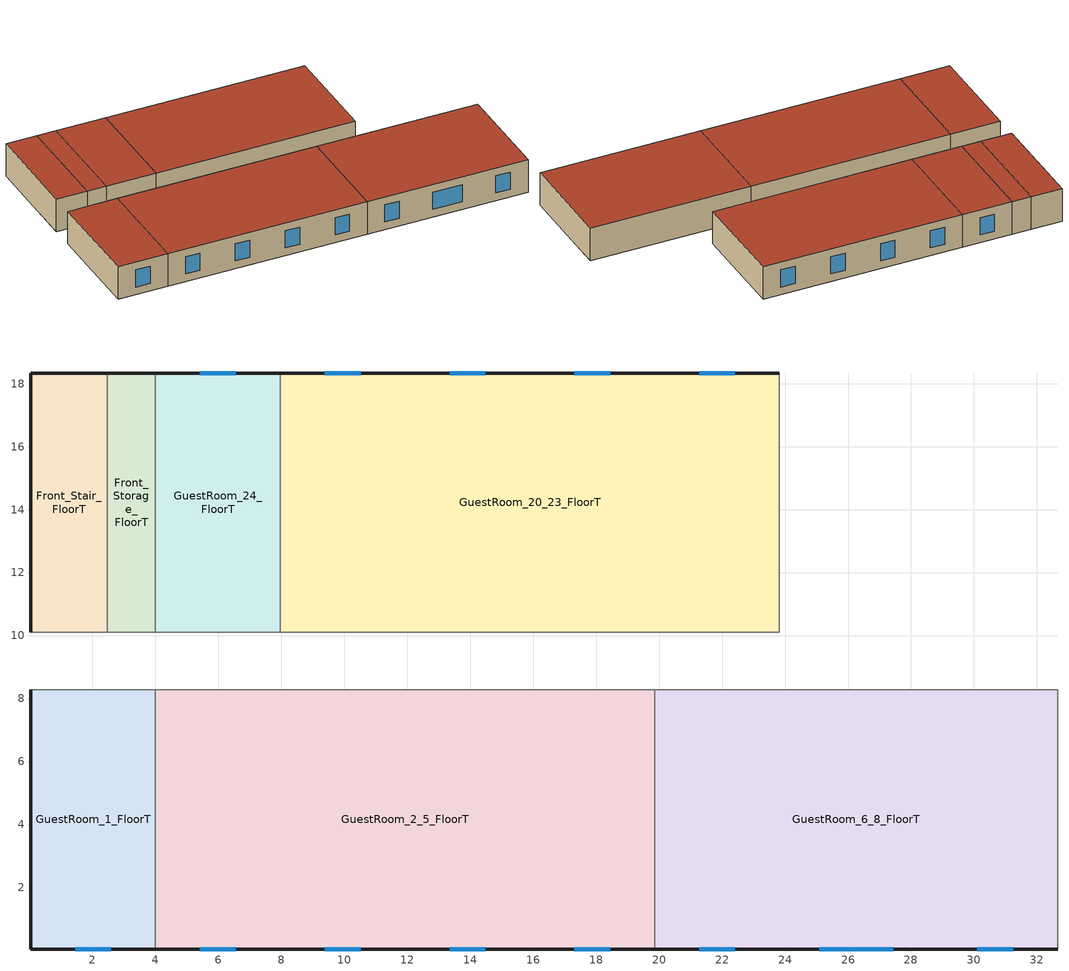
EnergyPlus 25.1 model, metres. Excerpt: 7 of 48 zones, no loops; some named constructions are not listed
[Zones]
Front_Stair_FloorT
 floor to Front_Stair_FloorM (IntFloor): 2.49,18.34 2.49,10.11 0.05,10.11 0.05,18.34 z6.1
 wall outside (ExtWall_MetalFramed_NonRes): 2.49,18.34 0.05,18.34 0.05,10.11 z6.1:8.84
 wall to Corridor_FloorT (IntWall_MetalFramed): 0.05,10.11 2.49,10.11 z6.1:8.84
 wall to Front_Storage_FloorT (IntWall_MetalFramed): 2.49,10.11 2.49,18.34 z6.1:8.84
 roof outside (FlatRoof_WoodFramingAndOther_Guestrooms): 2.49,10.11 2.49,18.34 0.05,18.34 0.05,10.11 z8.84
Front_Storage_FloorT
 floor to Front_Storage_FloorM (IntFloor): 4.01,18.34 4.01,10.11 2.49,10.11 2.49,18.34 z6.1
 wall outside (ExtWall_MetalFramed_NonRes): 4.01,18.34 2.49,18.34 z6.1:8.84
 wall to Corridor_FloorT (IntWall_MetalFramed): 2.49,10.11 4.01,10.11 z6.1:8.84
 wall to GuestRoom_24_FloorT (IntWall_MetalFramed): 4.01,10.11 4.01,18.34 z6.1:8.84
 roof outside (FlatRoof_WoodFramingAndOther_Guestrooms): 4.01,10.11 4.01,18.34 2.49,18.34 2.49,10.11 z8.84
GuestRoom_1_FloorT
 floor to GuestRoom_1_FloorM (IntFloor): 4.01,8.28 4.01,0.05 0.05,0.05 0.05,8.28 z6.1
 wall outside (ExtWall_MetalFramed_GuestRooms): 0.05,8.28 0.05,0.05 4.01,0.05 z6.1:8.84
 wall to Corridor_FloorT (IntWall_MetalFramed): 4.01,8.28 0.05,8.28 z6.1:8.84
 wall to GuestRoom_2_5_FloorT (IntWall_MetalFramed): 4.01,0.05 4.01,8.28 z6.1:8.84
 window (FixedWindow_GuestRooms): 1.46,0.05 2.6,0.05 z6.75:8.19
 roof outside (FlatRoof_WoodFramingAndOther_Guestrooms): 4.01,0.05 4.01,8.28 0.05,8.28 0.05,0.05 z8.84
GuestRoom_2_5_FloorT
 floor to GuestRoom_2_5_FloorM (IntFloor): 19.86,8.28 19.86,0.05 4.01,0.05 4.01,8.28 z6.1
 wall outside (ExtWall_MetalFramed_GuestRooms): 4.01,0.05 19.86,0.05 z6.1:8.84
 wall to Corridor_FloorT (IntWall_MetalFramed): 19.86,8.28 4.01,8.28 z6.1:8.84
 wall to GuestRoom_6_8_FloorT (IntWall_MetalFramed): 19.86,0.05 19.86,8.28 z6.1:8.84
 window (FixedWindow_GuestRooms): 5.42,0.05 6.56,0.05 / 9.39,0.05 10.52,0.05 / 13.35,0.05 14.49,0.05 / 17.31,0.05 18.45,0.05 z6.75:8.19
 roof outside (FlatRoof_WoodFramingAndOther_Guestrooms): 19.86,0.05 19.86,8.28 4.01,8.28 4.01,0.05 z8.84
GuestRoom_6_8_FloorT
 floor to GuestRoom_6_8_FloorM (IntFloor): 32.66,8.28 32.66,0.05 19.86,0.05 19.86,8.28 z6.1
 wall outside (ExtWall_MetalFramed_GuestRooms): 19.86,0.05 32.66,0.05 z6.1:8.84
 wall to Corridor_FloorT (IntWall_MetalFramed): 32.66,8.28 19.86,8.28 z6.1:8.84
 wall to GuestRoom_9_12_FloorT (IntWall_MetalFramed): 32.66,0.05 32.66,8.28 z6.1:8.84
 window (FixedWindow_GuestRooms): 21.27,0.05 22.41,0.05 / 25.08,0.05 27.44,0.05 / 30.11,0.05 31.25,0.05 z6.75:8.19
 roof outside (FlatRoof_WoodFramingAndOther_Guestrooms): 32.66,0.05 32.66,8.28 19.86,8.28 19.86,0.05 z8.84
GuestRoom_20_23_FloorT
 floor to GuestRoom_20_23_FloorM (IntFloor): 23.82,18.34 23.82,10.11 7.97,10.11 7.97,18.34 z6.1
 wall outside (ExtWall_MetalFramed_GuestRooms): 23.82,18.34 7.97,18.34 z6.1:8.84
 wall to Corridor_FloorT (IntWall_MetalFramed): 7.97,10.11 23.82,10.11 23.82,18.34 z6.1:8.84
 wall to GuestRoom_24_FloorT (IntWall_MetalFramed): 7.97,18.34 7.97,10.11 z6.1:8.84
 window (FixedWindow_GuestRooms): 22.41,18.34 21.27,18.34 / 18.45,18.34 17.31,18.34 / 14.49,18.34 13.35,18.34 / 10.52,18.34 9.39,18.34 z6.75:8.19
 roof outside (FlatRoof_WoodFramingAndOther_Guestrooms): 23.82,10.11 23.82,18.34 7.97,18.34 7.97,10.11 z8.84
GuestRoom_24_FloorT
 floor to GuestRoom_24_FloorM (IntFloor): 7.97,18.34 7.97,10.11 4.01,10.11 4.01,18.34 z6.1
 wall outside (ExtWall_MetalFramed_GuestRooms): 7.97,18.34 4.01,18.34 z6.1:8.84
 wall to Corridor_FloorT (IntWall_MetalFramed): 4.01,10.11 7.97,10.11 z6.1:8.84
 window (FixedWindow_GuestRooms): 6.56,18.34 5.42,18.34 z6.75:8.19
 roof outside (FlatRoof_WoodFramingAndOther_Guestrooms): 7.97,10.11 7.97,18.34 4.01,18.34 4.01,10.11 z8.84
[ZONELIST]
ZL_Corridor_Area: Corridor_FloorG, Corridor_FloorM, Corridor_FloorT
ZL_Lounge_Breakroom_or_Waiting_Area: Front_Lounge_FloorG, Lounge_FloorG
ZL_Stairwell: Front_Stair_FloorG, Front_Stair_FloorM, Front_Stair_FloorT, Rear_Stair_FloorG, Rear_Stair_FloorM, Rear_Stair_FloorT
ZL_Storage_General: Front_Storage_FloorG, Front_Storage_FloorM, Front_Storage_FloorT, Rear_Storage_FloorG, Rear_Storage_FloorM, Rear_Storage_FloorT
ZL_Hotel_Motel_Guest_Room: GuestRoom_13_FloorM, GuestRoom_13_FloorT, GuestRoom_14_FloorM, GuestRoom_14_FloorT, GuestRoom_15_18_FloorM, GuestRoom_15_18_FloorT, GuestRoom_19_FloorM, GuestRoom_19_FloorT, GuestRoom_1_FloorG, GuestRoom_1_FloorM, GuestRoom_1_FloorT, GuestRoom_20_23_FloorM, GuestRoom_20_23_FloorT, GuestRoom_24_FloorM, GuestRoom_24_FloorT, GuestRoom_2_5_FloorM, GuestRoom_2_5_FloorT, GuestRoom_2_FloorG, GuestRoom_3_FloorG, GuestRoom_4_FloorG, GuestRoom_5_FloorG, GuestRoom_6_8_FloorM, GuestRoom_6_8_FloorT, GuestRoom_9_12_FloorM, GuestRoom_9_12_FloorT
[ZoneList]
Availability Manager Optimum Start 1 Control Zones List: Corridor_FloorG, Lounge_FloorG, Gym_FloorG, Front_Lounge_FloorG, Front_Office_FloorG, Laundry_FloorG, Mech_FloorG, Conference_FloorG, Front_Stair_FloorG, Front_Storage_FloorG, Rear_Stair_FloorG, Rear_Storage_FloorG, Restroom_FloorG
[PEOPLE] Number of People Calculation Method=People/Area; Fraction Radiant=0.3; Sensible Heat Fraction=autocalculate; Carbon Dioxide Generation Rate=3.82e-08; Enable ASHRAE 55 Comfort Warnings=No; Mean Radiant Temperature Calculation Type=EnclosureAveraged; Clothing Insulation Calculation Method=ClothingInsulationSchedule; Cold Stress Temperature Threshold=15.56; Heat Stress Temperature Threshold=30
Name | Zone or ZoneList or Space or SpaceList | Number of People Schedule | People per Floor Area | Activity Level Schedule
People_Corridor_Area | ZL_Corridor_Area | HotelSmallResidentialCommonOccupancy | 0.0538196 | CommonAreaPeopleActivityLevel
People_Lounge_Breakroom_or_Waiting_Area | ZL_Lounge_Breakroom_or_Waiting_Area | HotelSmallResidentialCommonOccupancy | 0.355209 | CommonAreaPeopleActivityLevel
People_Stairwell | ZL_Stairwell | HotelSmallResidentialCommonOccupancy | 0.0269135 | CommonAreaPeopleActivityLevel
People_Storage_General | ZL_Storage_General | HotelSmallAssemblyOccupancy | 0.0215278 | CommonAreaPeopleActivityLevel
People_Hotel_Motel_Guest_Room | ZL_Hotel_Motel_Guest_Room | HotelSmallResidentialLivingOccupancy | 0.0322918 | GuestRoomPeopleActivityLevel
[LIGHTS] Design Level Calculation Method=Watts/Area; Return Air Fraction=0; Fraction Radiant=0.58; Fraction Visible=0; Fraction Replaceable=1; EndUse Subcategory=ComplianceLtg; Return Air Fraction Calculated from Plenum Temperature=No; Return Air Fraction Function of Plenum Temperature Coefficient 1=0; Return Air Fraction Function of Plenum Temperature Coefficient 2=0
Name | Zone or ZoneList or Space or SpaceList | Schedule | Watts per Floor Area
Lights_Corridor_Area | ZL_Corridor_Area | HotelSmallResidentialCommonLights | 4.30556
Lights_Lounge_Breakroom_or_Waiting_Area | ZL_Lounge_Breakroom_or_Waiting_Area | HotelSmallResidentialCommonLights | 5.92015
Lights_Stairwell | ZL_Stairwell | HotelSmallResidentialCommonLights | 6.45835
Lights_Storage_General | ZL_Storage_General | HotelSmallAssemblyLights | 4.30556
Lights_Hotel_Motel_Guest_Room | ZL_Hotel_Motel_Guest_Room | HotelSmallResidentialLivingLights | 4.4132
[ELECTRICEQUIPMENT] Design Level Calculation Method=Watts/Area; Fraction Latent=0; Fraction Radiant=0.2; Fraction Lost=0; EndUse Subcategory=Receptacle
Name | Zone or ZoneList or Space or SpaceList | Schedule | Watts per Floor Area
Equip_ZL_Lounge_Breakroom_or_Waiting_Area | ZL_Lounge_Breakroom_or_Waiting_Area | HotelSmallResidentialCommonElecEquipment | 10.7639
Equip_ZL_Storage_General | ZL_Storage_General | HotelSmallAssemblyElecEquipment | 2.15278
Equip_ZL_Hotel_Motel_Guest_Room | ZL_Hotel_Motel_Guest_Room | HotelSmallResidentialLivingElecEquipment | 5.38196
[Schedule:Day:Hourly]
CommonAreaPeopleActivityLevelWD; CommonAreaPeopleActivityLevelSat; CommonAreaPeopleActivityLevelSun: 147, 147, 147, 147, 147, 147, 147, 147, 147, 147, 147, 147, 147, 147, 147, 147, 147, 147, 147, 147, 147, 147, 147, 147
FunctionalAreaPeopleActivityLevelWD; FunctionalAreaPeopleActivityLevelSat; FunctionalAreaPeopleActivityLevelSun: 131.9, 131.9, 131.9, 131.9, 131.9, 131.9, 131.9, 131.9, 131.9, 131.9, 131.9, 131.9, 131.9, 131.9, 131.9, 131.9, 131.9, 131.9, 131.9, 131.9, 131.9, 131.9, 131.9, 131.9
GuestRoomPeopleActivityLevelWD; GuestRoomPeopleActivityLevelSat; GuestRoomPeopleActivityLevelSun: 117.2, 117.2, 117.2, 117.2, 117.2, 117.2, 117.2, 117.2, 117.2, 117.2, 117.2, 117.2, 117.2, 117.2, 117.2, 117.2, 117.2, 117.2, 117.2, 117.2, 117.2, 117.2, 117.2, 117.2
HotelSmallAssemblyOccupancyWD: 0, 0, 0, 0, 0, 0, 0, 0, 0.2, 0.2, 0.2, 0.8, 0.8, 0.8, 0.8, 0.8, 0.8, 0.8, 0.2, 0.2, 0.2, 0.2, 0.1, 0
HotelSmallAssemblyOccupancySat: 0, 0, 0, 0, 0, 0, 0, 0, 0.2, 0.2, 0.2, 0.6, 0.6, 0.6, 0.6, 0.6, 0.6, 0.6, 0.6, 0.6, 0.6, 0.8, 0.1, 0
HotelSmallAssemblyOccupancySun: 0, 0, 0, 0, 0, 0, 0, 0, 0.1, 0.1, 0.1, 0.1, 0.1, 0.7, 0.7, 0.7, 0.7, 0.7, 0.7, 0.7, 0.7, 0.7, 0.2, 0
HotelSmallAssemblyLightsWD: 0.05, 0.05, 0.05, 0.05, 0.05, 0.05, 0.35, 0.35, 0.35, 0.65, 0.65, 0.65, 0.65, 0.65, 0.65, 0.65, 0.65, 0.65, 0.65, 0.65, 0.65, 0.65, 0.25, 0.05
HotelSmallAssemblyLightsSat: 0.05, 0.05, 0.05, 0.05, 0.05, 0.05, 0.05, 0.3, 0.3, 0.4, 0.4, 0.4, 0.4, 0.4, 0.4, 0.4, 0.4, 0.4, 0.4, 0.4, 0.4, 0.4, 0.4, 0.05
HotelSmallAssemblyLightsSun: 0.05, 0.05, 0.05, 0.05, 0.05, 0.05, 0.05, 0.3, 0.3, 0.3, 0.3, 0.3, 0.55, 0.55, 0.55, 0.55, 0.55, 0.55, 0.55, 0.55, 0.55, 0.55, 0.05, 0.05
HotelSmallAssemblyElecEquipmentWD: 0.05, 0.05, 0.05, 0.05, 0.05, 0.05, 0.4, 0.4, 0.4, 0.75, 0.75, 0.75, 0.75, 0.75, 0.75, 0.75, 0.75, 0.75, 0.75, 0.75, 0.75, 0.75, 0.25, 0.05
HotelSmallAssemblyElecEquipmentSat: 0.05, 0.05, 0.05, 0.05, 0.05, 0.05, 0.05, 0.3, 0.3, 0.5, 0.5, 0.5, 0.5, 0.5, 0.5, 0.5, 0.5, 0.5, 0.5, 0.5, 0.5, 0.5, 0.5, 0.05
HotelSmallAssemblyElecEquipmentSun: 0.05, 0.05, 0.05, 0.05, 0.05, 0.05, 0.05, 0.3, 0.3, 0.3, 0.3, 0.3, 0.65, 0.65, 0.65, 0.65, 0.65, 0.65, 0.65, 0.65, 0.65, 0.65, 0.05, 0.05
HotelSmallAssemblyGasEquipmentWD: 0, 0, 0, 0, 0, 0, 0, 0, 0.3, 0.3, 0.2, 0.9, 0.9, 0.9, 0.2, 0.2, 0.2, 0.5, 0.5, 0.1, 0.1, 0.1, 0, 0
HotelSmallAssemblyGasEquipmentSat: 0, 0, 0, 0, 0, 0, 0, 0, 0.3, 0.3, 0.2, 0.7, 0.7, 0.7, 0.2, 0.2, 0.2, 0.4, 0.4, 0.1, 0.1, 0.1, 0, 0
HotelSmallAssemblyGasEquipmentSun: 0, 0, 0, 0, 0, 0, 0, 0, 0.2, 0.2, 0.1, 0.1, 0.3, 0.8, 0.2, 0.2, 0.2, 0.5, 0.5, 0.1, 0.1, 0.1, 0, 0
HotelSmallResidentialCommonOccupancyWD; HotelSmallResidentialCommonOccupancySat; HotelSmallResidentialCommonOccupancySun; HotelSmallResidentialCommonElecEquipmentWD; HotelSmallResidentialCommonElecEquipmentSat; HotelSmallResidentialCommonElecEquipmentSun; HotelSmallResidentialLivingLightsWD; HotelSmallResidentialLivingLightsSat; HotelSmallResidentialLivingLightsSun: 0.1, 0.1, 0.1, 0.1, 0.1, 0.3, 0.45, 0.45, 0.45, 0.45, 0.3, 0.3, 0.3, 0.3, 0.3, 0.3, 0.3, 0.3, 0.6, 0.8, 0.9, 0.8, 0.6, 0.3
HotelSmallResidentialCommonLightsWD; HotelSmallResidentialCommonLightsSat; HotelSmallResidentialCommonLightsSun; HotelSmallOfficeInfiltrationSun: 1, 1, 1, 1, 1, 1, 1, 1, 1, 1, 1, 1, 1, 1, 1, 1, 1, 1, 1, 1, 1, 1, 1, 1
HotelSmallResidentialLivingOccupancyWD; HotelSmallResidentialLivingOccupancySat; HotelSmallResidentialLivingOccupancySun: 0.9, 0.9, 0.9, 0.9, 0.9, 0.9, 0.7, 0.4, 0.4, 0.2, 0.2, 0.2, 0.2, 0.2, 0.2, 0.3, 0.5, 0.5, 0.5, 0.7, 0.7, 0.8, 0.9, 0.9
HotelSmallResidentialLivingElecEquipmentWD; HotelSmallResidentialLivingElecEquipmentSat; HotelSmallResidentialLivingElecEquipmentSun: 0.1, 0.1, 0.1, 0.1, 0.1, 0.3, 0.45, 0.45, 0.45, 0.45, 0.2, 0.2, 0.2, 0.2, 0.2, 0.2, 0.2, 0.2, 0.4, 0.5, 0.6, 0.5, 0.4, 0.25
HotelSmallResidentialLivingHtgSetptWD; HotelSmallResidentialLivingHtgSetptSat; HotelSmallResidentialLivingHtgSetptSun: 21.11, 21.11, 21.11, 21.11, 21.11, 21.11, 21.11, 21.11, 21.11, 21.11, 21.11, 21.11, 21.11, 21.11, 21.11, 21.11, 21.11, 21.11, 21.11, 21.11, 21.11, 21.11, 21.11, 21.11
HotelSmallResidentialLivingClgSetptWD; HotelSmallResidentialLivingClgSetptSat; HotelSmallResidentialLivingClgSetptSun: 22.22, 22.22, 22.22, 22.22, 22.22, 22.22, 22.22, 22.22, 22.22, 22.22, 22.22, 22.22, 22.22, 22.22, 22.22, 22.22, 22.22, 22.22, 22.22, 22.22, 22.22, 22.22, 22.22, 22.22
HotelSmallOfficeOccupancyWD: 0, 0, 0, 0, 0, 0, 0.1, 0.2, 0.95, 0.95, 0.95, 0.95, 0.5, 0.95, 0.95, 0.95, 0.95, 0.3, 0.1, 0.1, 0.1, 0.1, 0.05, 0.05
HotelSmallOfficeOccupancySat; HotelSmallOfficeOccupancySun: 0, 0, 0, 0, 0, 0, 0.05, 0.05, 0.05, 0.05, 0.05, 0.05, 0.05, 0.05, 0.05, 0.05, 0.05, 0.05, 0, 0, 0, 0, 0, 0
HotelSmallOfficeLightsWD: 0.05, 0.05, 0.05, 0.05, 0.05, 0.1, 0.1, 0.3, 0.65, 0.65, 0.65, 0.65, 0.65, 0.65, 0.65, 0.65, 0.65, 0.35, 0.3, 0.3, 0.2, 0.2, 0.1, 0.05
HotelSmallOfficeLightsSat: 0.05, 0.05, 0.05, 0.05, 0.05, 0.05, 0.1, 0.1, 0.3, 0.3, 0.3, 0.3, 0.15, 0.15, 0.15, 0.15, 0.15, 0.05, 0.05, 0.05, 0.05, 0.05, 0.05, 0.05
HotelSmallOfficeLightsSun: 0.05, 0.05, 0.05, 0.05, 0.05, 0.05, 0.05, 0.05, 0.05, 0.05, 0.05, 0.05, 0.05, 0.05, 0.05, 0.05, 0.05, 0.05, 0.05, 0.05, 0.05, 0.05, 0.05, 0.05
HotelSmallOfficeElecEquipmentWD: 0.45, 0.45, 0.45, 0.45, 0.45, 0.45, 0.45, 0.74, 0.87, 0.9, 0.9, 0.9, 0.9, 0.9, 0.9, 0.9, 0.9, 0.7, 0.5, 0.5, 0.5, 0.45, 0.45, 0.45
HotelSmallOfficeElecEquipmentSat; HotelSmallOfficeElecEquipmentSun: 0.43, 0.43, 0.43, 0.43, 0.43, 0.43, 0.43, 0.43, 0.43, 0.43, 0.43, 0.43, 0.43, 0.43, 0.43, 0.43, 0.43, 0.43, 0.43, 0.43, 0.43, 0.43, 0.43, 0.43
HotelSmallOfficeInfiltrationWD: 1, 1, 1, 1, 1, 0.25, 0.25, 0.25, 0.25, 0.25, 0.25, 0.25, 0.25, 0.25, 0.25, 0.25, 0.25, 0.25, 0.25, 0.25, 0.25, 0.25, 0.25, 0.25
HotelSmallOfficeInfiltrationSat: 1, 1, 1, 1, 1, 0.25, 0.25, 0.25, 0.25, 0.25, 0.25, 0.25, 0.25, 0.25, 0.25, 0.25, 0.25, 0.25, 0.25, 1, 1, 1, 1, 1
[Schedule:Week:Daily]
CommonAreaPeopleActivityLevelWk: CommonAreaPeopleActivityLevelSun, CommonAreaPeopleActivityLevelWD, CommonAreaPeopleActivityLevelWD, CommonAreaPeopleActivityLevelWD, CommonAreaPeopleActivityLevelWD, CommonAreaPeopleActivityLevelWD, CommonAreaPeopleActivityLevelSat, CommonAreaPeopleActivityLevelSun, CommonAreaPeopleActivityLevelWD, CommonAreaPeopleActivityLevelWD, CommonAreaPeopleActivityLevelSun, CommonAreaPeopleActivityLevelSun
GuestRoomPeopleActivityLevelWk: GuestRoomPeopleActivityLevelSun, GuestRoomPeopleActivityLevelWD, GuestRoomPeopleActivityLevelWD, GuestRoomPeopleActivityLevelWD, GuestRoomPeopleActivityLevelWD, GuestRoomPeopleActivityLevelWD, GuestRoomPeopleActivityLevelSat, GuestRoomPeopleActivityLevelSun, GuestRoomPeopleActivityLevelWD, GuestRoomPeopleActivityLevelWD, GuestRoomPeopleActivityLevelSun, GuestRoomPeopleActivityLevelSun
HotelSmallAssemblyElecEquipmentWk: HotelSmallAssemblyElecEquipmentSun, HotelSmallAssemblyElecEquipmentWD, HotelSmallAssemblyElecEquipmentWD, HotelSmallAssemblyElecEquipmentWD, HotelSmallAssemblyElecEquipmentWD, HotelSmallAssemblyElecEquipmentWD, HotelSmallAssemblyElecEquipmentSat, HotelSmallAssemblyElecEquipmentSun, HotelSmallAssemblyElecEquipmentWD, HotelSmallAssemblyElecEquipmentWD, HotelSmallAssemblyElecEquipmentSun, HotelSmallAssemblyElecEquipmentSun
HotelSmallAssemblyLightsWk: HotelSmallAssemblyLightsSun, HotelSmallAssemblyLightsWD, HotelSmallAssemblyLightsWD, HotelSmallAssemblyLightsWD, HotelSmallAssemblyLightsWD, HotelSmallAssemblyLightsWD, HotelSmallAssemblyLightsSat, HotelSmallAssemblyLightsSun, HotelSmallAssemblyLightsWD, HotelSmallAssemblyLightsWD, HotelSmallAssemblyLightsSun, HotelSmallAssemblyLightsSun
HotelSmallAssemblyOccupancyWk: HotelSmallAssemblyOccupancySun, HotelSmallAssemblyOccupancyWD, HotelSmallAssemblyOccupancyWD, HotelSmallAssemblyOccupancyWD, HotelSmallAssemblyOccupancyWD, HotelSmallAssemblyOccupancyWD, HotelSmallAssemblyOccupancySat, HotelSmallAssemblyOccupancySun, HotelSmallAssemblyOccupancyWD, HotelSmallAssemblyOccupancyWD, HotelSmallAssemblyOccupancySun, HotelSmallAssemblyOccupancySun
HotelSmallResidentialCommonElecEquipmentWk: HotelSmallResidentialCommonElecEquipmentSun, HotelSmallResidentialCommonElecEquipmentWD, HotelSmallResidentialCommonElecEquipmentWD, HotelSmallResidentialCommonElecEquipmentWD, HotelSmallResidentialCommonElecEquipmentWD, HotelSmallResidentialCommonElecEquipmentWD, HotelSmallResidentialCommonElecEquipmentSat, HotelSmallResidentialCommonElecEquipmentSun, HotelSmallResidentialCommonElecEquipmentWD, HotelSmallResidentialCommonElecEquipmentWD, HotelSmallResidentialCommonElecEquipmentSun, HotelSmallResidentialCommonElecEquipmentSun
HotelSmallResidentialCommonLightsWk: HotelSmallResidentialCommonLightsSun, HotelSmallResidentialCommonLightsWD, HotelSmallResidentialCommonLightsWD, HotelSmallResidentialCommonLightsWD, HotelSmallResidentialCommonLightsWD, HotelSmallResidentialCommonLightsWD, HotelSmallResidentialCommonLightsSat, HotelSmallResidentialCommonLightsSun, HotelSmallResidentialCommonLightsWD, HotelSmallResidentialCommonLightsWD, HotelSmallResidentialCommonLightsSun, HotelSmallResidentialCommonLightsSun
HotelSmallResidentialCommonOccupancyWk: HotelSmallResidentialCommonOccupancySun, HotelSmallResidentialCommonOccupancyWD, HotelSmallResidentialCommonOccupancyWD, HotelSmallResidentialCommonOccupancyWD, HotelSmallResidentialCommonOccupancyWD, HotelSmallResidentialCommonOccupancyWD, HotelSmallResidentialCommonOccupancySat, HotelSmallResidentialCommonOccupancySun, HotelSmallResidentialCommonOccupancyWD, HotelSmallResidentialCommonOccupancyWD, HotelSmallResidentialCommonOccupancySun, HotelSmallResidentialCommonOccupancySun
HotelSmallResidentialLivingClgSetptWk: HotelSmallResidentialLivingClgSetptSun, HotelSmallResidentialLivingClgSetptWD, HotelSmallResidentialLivingClgSetptWD, HotelSmallResidentialLivingClgSetptWD, HotelSmallResidentialLivingClgSetptWD, HotelSmallResidentialLivingClgSetptWD, HotelSmallResidentialLivingClgSetptSat, HotelSmallResidentialLivingClgSetptSun, HotelSmallResidentialLivingClgSetptWD, HotelSmallResidentialLivingClgSetptWD, HotelSmallResidentialLivingClgSetptSun, HotelSmallResidentialLivingClgSetptSun
HotelSmallResidentialLivingElecEquipmentWk: HotelSmallResidentialLivingElecEquipmentSun, HotelSmallResidentialLivingElecEquipmentWD, HotelSmallResidentialLivingElecEquipmentWD, HotelSmallResidentialLivingElecEquipmentWD, HotelSmallResidentialLivingElecEquipmentWD, HotelSmallResidentialLivingElecEquipmentWD, HotelSmallResidentialLivingElecEquipmentSat, HotelSmallResidentialLivingElecEquipmentSun, HotelSmallResidentialLivingElecEquipmentWD, HotelSmallResidentialLivingElecEquipmentWD, HotelSmallResidentialLivingElecEquipmentSun, HotelSmallResidentialLivingElecEquipmentSun
HotelSmallResidentialLivingHtgSetptWk: HotelSmallResidentialLivingHtgSetptSun, HotelSmallResidentialLivingHtgSetptWD, HotelSmallResidentialLivingHtgSetptWD, HotelSmallResidentialLivingHtgSetptWD, HotelSmallResidentialLivingHtgSetptWD, HotelSmallResidentialLivingHtgSetptWD, HotelSmallResidentialLivingHtgSetptSat, HotelSmallResidentialLivingHtgSetptSun, HotelSmallResidentialLivingHtgSetptWD, HotelSmallResidentialLivingHtgSetptWD, HotelSmallResidentialLivingHtgSetptSun, HotelSmallResidentialLivingHtgSetptSun
HotelSmallResidentialLivingLightsWk: HotelSmallResidentialLivingLightsSun, HotelSmallResidentialLivingLightsWD, HotelSmallResidentialLivingLightsWD, HotelSmallResidentialLivingLightsWD, HotelSmallResidentialLivingLightsWD, HotelSmallResidentialLivingLightsWD, HotelSmallResidentialLivingLightsSat, HotelSmallResidentialLivingLightsSun, HotelSmallResidentialLivingLightsWD, HotelSmallResidentialLivingLightsWD, HotelSmallResidentialLivingLightsSun, HotelSmallResidentialLivingLightsSun
HotelSmallResidentialLivingOccupancyWk: HotelSmallResidentialLivingOccupancySun, HotelSmallResidentialLivingOccupancyWD, HotelSmallResidentialLivingOccupancyWD, HotelSmallResidentialLivingOccupancyWD, HotelSmallResidentialLivingOccupancyWD, HotelSmallResidentialLivingOccupancyWD, HotelSmallResidentialLivingOccupancySat, HotelSmallResidentialLivingOccupancySun, HotelSmallResidentialLivingOccupancyWD, HotelSmallResidentialLivingOccupancyWD, HotelSmallResidentialLivingOccupancySun, HotelSmallResidentialLivingOccupancySun
[Schedule:Year]
CommonAreaPeopleActivityLevel: CommonAreaPeopleActivityLevelWk, 1, 1, 12, 31
GuestRoomPeopleActivityLevel: GuestRoomPeopleActivityLevelWk, 1, 1, 12, 31
HotelSmallAssemblyElecEquipment: HotelSmallAssemblyElecEquipmentWk, 1, 1, 12, 31
HotelSmallAssemblyLights: HotelSmallAssemblyLightsWk, 1, 1, 12, 31
HotelSmallAssemblyOccupancy: HotelSmallAssemblyOccupancyWk, 1, 1, 12, 31
HotelSmallResidentialCommonElecEquipment: HotelSmallResidentialCommonElecEquipmentWk, 1, 1, 12, 31
HotelSmallResidentialCommonLights: HotelSmallResidentialCommonLightsWk, 1, 1, 12, 31
HotelSmallResidentialCommonOccupancy: HotelSmallResidentialCommonOccupancyWk, 1, 1, 12, 31
HotelSmallResidentialLivingClgSetpt: HotelSmallResidentialLivingClgSetptWk, 1, 1, 12, 31
HotelSmallResidentialLivingElecEquipment: HotelSmallResidentialLivingElecEquipmentWk, 1, 1, 12, 31
HotelSmallResidentialLivingHtgSetpt: HotelSmallResidentialLivingHtgSetptWk, 1, 1, 12, 31
HotelSmallResidentialLivingLights: HotelSmallResidentialLivingLightsWk, 1, 1, 12, 31
HotelSmallResidentialLivingOccupancy: HotelSmallResidentialLivingOccupancyWk, 1, 1, 12, 31
[Curve:Quadratic] Minimum Value of x=0
Name | Coefficient1 Constant | Coefficient2 x | Coefficient3 x**2 | Maximum Value of x | Minimum Curve Output | Maximum Curve Output
CoilClgDXSnglQRatio_fCFMRatio | 0.8 | 0.2 | 0 | 100 | 0.8
CoilClgDXSnglEIRRatio_fCFMRatio | 1.156 | -0.1816 | 0.0256 | 100
CoilHtgHPQRatio_fCFMRatio | 0.84 | 0.16 | 0 | 100 | 0.84
CoilHtgHPEIRRatio_fCFMRatio | 1.3824 | -0.4336 | 0.0512 | 1
CoilHtgHPEIRRatio_fQFrac | 0.85 | 0.15 | 0 | 1 | 0.85 | 1
[Curve:Cubic]
Name | Coefficient1 Constant | Coefficient2 x | Coefficient3 x**2 | Coefficient4 x**3 | Minimum Value of x | Maximum Value of x | Minimum Curve Output | Maximum Curve Output
CoilClgDXSEEREIRRatio_fQFrac | 1 | 0 | 0 | 0 | 0.7 | 1 | 1 | 1
CoilHtgHPQRatio_fToadbSI | 0.729009 | 0.031928 | 0.000136 | -9e-06 | 0 | 10 | 0.17 | 1.05
CoilHtgHPEIRRatio_fToadbSI | 1.21829 | -0.036117 | 0.00142 | -2.7e-05 | 0 | 10 | 0.97 | 3.18
[Curve:Biquadratic]
BaseSys7or3b CoilHtg Defrost Curve: Coefficient1 Constant=1; Coefficient2 x=0; Coefficient3 x**2=0; Coefficient4 y=0; Coefficient5 y**2=0; Coefficient6 x*y=0; Minimum Value of x=0; Maximum Value of x=1; Minimum Value of y=0; Maximum Value of y=1
[Table:IndependentVariable]
CoilClgDXSEEREIR_fTwbToadbSI-4_IndependentVariable_0; CoilClgDXSEEREIR_fTwbToadbSI-5_IndependentVariable_0; CoilClgDXSEEREIR_fTwbToadbSI-6_IndependentVariable_0; CoilClgDXSEEREIR_fTwbToadbSI-7_IndependentVariable_0; CoilClgDXSEEREIR_fTwbToadbSI-8_IndependentVariable_0; CoilClgDXSEEREIR_fTwbToadbSI-9_IndependentVariable_0; CoilClgDXSEEREIR_fTwbToadbSI-10_IndependentVariable_0; CoilClgDXSEEREIR_fTwbToadbSI-11_IndependentVariable_0; CoilClgDXSEEREIR_fTwbToadbSI-12_IndependentVariable_0; CoilClgDXSEEREIR_fTwbToadbSI-13_IndependentVariable_0; CoilClgDXSEEREIR_fTwbToadbSI-14_IndependentVariable_0; CoilClgDXSEEREIR_fTwbToadbSI-15_IndependentVariable_0; CoilClgDXSEEREIR_fTwbToadbSI-16_IndependentVariable_0; CoilClgDXSEEREIR_fTwbToadbSI-17_IndependentVariable_0; CoilClgDXSEEREIR_fTwbToadbSI-18_IndependentVariable_0; CoilClgDXSEEREIR_fTwbToadbSI-19_IndependentVariable_0; CoilClgDXSEEREIR_fTwbToadbSI-20_IndependentVariable_0; CoilClgDXSEEREIR_fTwbToadbSI-21_IndependentVariable_0; CoilClgDXSEEREIR_fTwbToadbSI-22_IndependentVariable_0; CoilClgDXSEEREIR_fTwbToadbSI-23_IndependentVariable_0; CoilClgDXSEEREIR_fTwbToadbSI-24_IndependentVariable_0; CoilClgDXSEEREIR_fTwbToadbSI-25_IndependentVariable_0; CoilClgDXSEEREIR_fTwbToadbSI-26_IndependentVariable_0; CoilClgDXSEEREIR_fTwbToadbSI-27_IndependentVariable_0; CoilClgDXSEEREIR_fTwbToadbSI-28_IndependentVariable_0; CoilClgDXSEEREIR_fTwbToadbSI-29_IndependentVariable_0; CoilClgDXSEEREIR_fTwbToadbSI-30_IndependentVariable_0; CoilClgDXSEEREIR_fTwbToadbSI-31_IndependentVariable_0; CoilClgDXSEEREIR_fTwbToadbSI-32_IndependentVariable_0; CoilClgDXSEEREIR_fTwbToadbSI-33_IndependentVariable_0; CoilClgDXSEEREIR_fTwbToadbSI-34_IndependentVariable_0; CoilClgDXSEEREIR_fTwbToadbSI-35_IndependentVariable_0; CoilClgDXSEEREIR_fTwbToadbSI-36_IndependentVariable_0; CoilClgDXSEEREIR_fTwbToadbSI-37_IndependentVariable_0; CoilClgDXSEEREIR_fTwbToadbSI-38_IndependentVariable_0: Cubic, Constant, 13.89, 25, Temperature, 13.89, 19.44, 25
CoilClgDXSEEREIR_fTwbToadbSI-4_IndependentVariable_1; CoilClgDXSEEREIR_fTwbToadbSI-5_IndependentVariable_1; CoilClgDXSEEREIR_fTwbToadbSI-6_IndependentVariable_1; CoilClgDXSEEREIR_fTwbToadbSI-7_IndependentVariable_1; CoilClgDXSEEREIR_fTwbToadbSI-8_IndependentVariable_1; CoilClgDXSEEREIR_fTwbToadbSI-9_IndependentVariable_1; CoilClgDXSEEREIR_fTwbToadbSI-10_IndependentVariable_1; CoilClgDXSEEREIR_fTwbToadbSI-11_IndependentVariable_1; CoilClgDXSEEREIR_fTwbToadbSI-12_IndependentVariable_1; CoilClgDXSEEREIR_fTwbToadbSI-13_IndependentVariable_1; CoilClgDXSEEREIR_fTwbToadbSI-14_IndependentVariable_1; CoilClgDXSEEREIR_fTwbToadbSI-15_IndependentVariable_1; CoilClgDXSEEREIR_fTwbToadbSI-16_IndependentVariable_1; CoilClgDXSEEREIR_fTwbToadbSI-17_IndependentVariable_1; CoilClgDXSEEREIR_fTwbToadbSI-18_IndependentVariable_1; CoilClgDXSEEREIR_fTwbToadbSI-19_IndependentVariable_1; CoilClgDXSEEREIR_fTwbToadbSI-20_IndependentVariable_1; CoilClgDXSEEREIR_fTwbToadbSI-21_IndependentVariable_1; CoilClgDXSEEREIR_fTwbToadbSI-22_IndependentVariable_1; CoilClgDXSEEREIR_fTwbToadbSI-23_IndependentVariable_1; CoilClgDXSEEREIR_fTwbToadbSI-24_IndependentVariable_1; CoilClgDXSEEREIR_fTwbToadbSI-25_IndependentVariable_1; CoilClgDXSEEREIR_fTwbToadbSI-26_IndependentVariable_1; CoilClgDXSEEREIR_fTwbToadbSI-27_IndependentVariable_1; CoilClgDXSEEREIR_fTwbToadbSI-28_IndependentVariable_1; CoilClgDXSEEREIR_fTwbToadbSI-29_IndependentVariable_1; CoilClgDXSEEREIR_fTwbToadbSI-30_IndependentVariable_1; CoilClgDXSEEREIR_fTwbToadbSI-31_IndependentVariable_1; CoilClgDXSEEREIR_fTwbToadbSI-32_IndependentVariable_1; CoilClgDXSEEREIR_fTwbToadbSI-33_IndependentVariable_1; CoilClgDXSEEREIR_fTwbToadbSI-34_IndependentVariable_1; CoilClgDXSEEREIR_fTwbToadbSI-35_IndependentVariable_1; CoilClgDXSEEREIR_fTwbToadbSI-36_IndependentVariable_1; CoilClgDXSEEREIR_fTwbToadbSI-37_IndependentVariable_1; CoilClgDXSEEREIR_fTwbToadbSI-38_IndependentVariable_1: Cubic, Constant, 27.78, 43.33, Temperature, 27.78, 35, 43.33
[Table:IndependentVariableList]
CoilClgDXSEEREIR_fTwbToadbSI-4_IndependentVariableList: CoilClgDXSEEREIR_fTwbToadbSI-4_IndependentVariable_0, CoilClgDXSEEREIR_fTwbToadbSI-4_IndependentVariable_1
CoilClgDXSEEREIR_fTwbToadbSI-5_IndependentVariableList: CoilClgDXSEEREIR_fTwbToadbSI-5_IndependentVariable_0, CoilClgDXSEEREIR_fTwbToadbSI-5_IndependentVariable_1
CoilClgDXSEEREIR_fTwbToadbSI-6_IndependentVariableList: CoilClgDXSEEREIR_fTwbToadbSI-6_IndependentVariable_0, CoilClgDXSEEREIR_fTwbToadbSI-6_IndependentVariable_1
CoilClgDXSEEREIR_fTwbToadbSI-7_IndependentVariableList: CoilClgDXSEEREIR_fTwbToadbSI-7_IndependentVariable_0, CoilClgDXSEEREIR_fTwbToadbSI-7_IndependentVariable_1
CoilClgDXSEEREIR_fTwbToadbSI-8_IndependentVariableList: CoilClgDXSEEREIR_fTwbToadbSI-8_IndependentVariable_0, CoilClgDXSEEREIR_fTwbToadbSI-8_IndependentVariable_1
CoilClgDXSEEREIR_fTwbToadbSI-9_IndependentVariableList: CoilClgDXSEEREIR_fTwbToadbSI-9_IndependentVariable_0, CoilClgDXSEEREIR_fTwbToadbSI-9_IndependentVariable_1
CoilClgDXSEEREIR_fTwbToadbSI-10_IndependentVariableList: CoilClgDXSEEREIR_fTwbToadbSI-10_IndependentVariable_0, CoilClgDXSEEREIR_fTwbToadbSI-10_IndependentVariable_1
CoilClgDXSEEREIR_fTwbToadbSI-11_IndependentVariableList: CoilClgDXSEEREIR_fTwbToadbSI-11_IndependentVariable_0, CoilClgDXSEEREIR_fTwbToadbSI-11_IndependentVariable_1
CoilClgDXSEEREIR_fTwbToadbSI-12_IndependentVariableList: CoilClgDXSEEREIR_fTwbToadbSI-12_IndependentVariable_0, CoilClgDXSEEREIR_fTwbToadbSI-12_IndependentVariable_1
CoilClgDXSEEREIR_fTwbToadbSI-13_IndependentVariableList: CoilClgDXSEEREIR_fTwbToadbSI-13_IndependentVariable_0, CoilClgDXSEEREIR_fTwbToadbSI-13_IndependentVariable_1
CoilClgDXSEEREIR_fTwbToadbSI-14_IndependentVariableList: CoilClgDXSEEREIR_fTwbToadbSI-14_IndependentVariable_0, CoilClgDXSEEREIR_fTwbToadbSI-14_IndependentVariable_1
CoilClgDXSEEREIR_fTwbToadbSI-15_IndependentVariableList: CoilClgDXSEEREIR_fTwbToadbSI-15_IndependentVariable_0, CoilClgDXSEEREIR_fTwbToadbSI-15_IndependentVariable_1
CoilClgDXSEEREIR_fTwbToadbSI-16_IndependentVariableList: CoilClgDXSEEREIR_fTwbToadbSI-16_IndependentVariable_0, CoilClgDXSEEREIR_fTwbToadbSI-16_IndependentVariable_1
CoilClgDXSEEREIR_fTwbToadbSI-17_IndependentVariableList: CoilClgDXSEEREIR_fTwbToadbSI-17_IndependentVariable_0, CoilClgDXSEEREIR_fTwbToadbSI-17_IndependentVariable_1
CoilClgDXSEEREIR_fTwbToadbSI-18_IndependentVariableList: CoilClgDXSEEREIR_fTwbToadbSI-18_IndependentVariable_0, CoilClgDXSEEREIR_fTwbToadbSI-18_IndependentVariable_1
CoilClgDXSEEREIR_fTwbToadbSI-19_IndependentVariableList: CoilClgDXSEEREIR_fTwbToadbSI-19_IndependentVariable_0, CoilClgDXSEEREIR_fTwbToadbSI-19_IndependentVariable_1
CoilClgDXSEEREIR_fTwbToadbSI-20_IndependentVariableList: CoilClgDXSEEREIR_fTwbToadbSI-20_IndependentVariable_0, CoilClgDXSEEREIR_fTwbToadbSI-20_IndependentVariable_1
CoilClgDXSEEREIR_fTwbToadbSI-21_IndependentVariableList: CoilClgDXSEEREIR_fTwbToadbSI-21_IndependentVariable_0, CoilClgDXSEEREIR_fTwbToadbSI-21_IndependentVariable_1
CoilClgDXSEEREIR_fTwbToadbSI-22_IndependentVariableList: CoilClgDXSEEREIR_fTwbToadbSI-22_IndependentVariable_0, CoilClgDXSEEREIR_fTwbToadbSI-22_IndependentVariable_1
CoilClgDXSEEREIR_fTwbToadbSI-23_IndependentVariableList: CoilClgDXSEEREIR_fTwbToadbSI-23_IndependentVariable_0, CoilClgDXSEEREIR_fTwbToadbSI-23_IndependentVariable_1
CoilClgDXSEEREIR_fTwbToadbSI-24_IndependentVariableList: CoilClgDXSEEREIR_fTwbToadbSI-24_IndependentVariable_0, CoilClgDXSEEREIR_fTwbToadbSI-24_IndependentVariable_1
CoilClgDXSEEREIR_fTwbToadbSI-25_IndependentVariableList: CoilClgDXSEEREIR_fTwbToadbSI-25_IndependentVariable_0, CoilClgDXSEEREIR_fTwbToadbSI-25_IndependentVariable_1
CoilClgDXSEEREIR_fTwbToadbSI-26_IndependentVariableList: CoilClgDXSEEREIR_fTwbToadbSI-26_IndependentVariable_0, CoilClgDXSEEREIR_fTwbToadbSI-26_IndependentVariable_1
CoilClgDXSEEREIR_fTwbToadbSI-27_IndependentVariableList: CoilClgDXSEEREIR_fTwbToadbSI-27_IndependentVariable_0, CoilClgDXSEEREIR_fTwbToadbSI-27_IndependentVariable_1
CoilClgDXSEEREIR_fTwbToadbSI-28_IndependentVariableList: CoilClgDXSEEREIR_fTwbToadbSI-28_IndependentVariable_0, CoilClgDXSEEREIR_fTwbToadbSI-28_IndependentVariable_1
CoilClgDXSEEREIR_fTwbToadbSI-29_IndependentVariableList: CoilClgDXSEEREIR_fTwbToadbSI-29_IndependentVariable_0, CoilClgDXSEEREIR_fTwbToadbSI-29_IndependentVariable_1
CoilClgDXSEEREIR_fTwbToadbSI-30_IndependentVariableList: CoilClgDXSEEREIR_fTwbToadbSI-30_IndependentVariable_0, CoilClgDXSEEREIR_fTwbToadbSI-30_IndependentVariable_1
CoilClgDXSEEREIR_fTwbToadbSI-31_IndependentVariableList: CoilClgDXSEEREIR_fTwbToadbSI-31_IndependentVariable_0, CoilClgDXSEEREIR_fTwbToadbSI-31_IndependentVariable_1
CoilClgDXSEEREIR_fTwbToadbSI-32_IndependentVariableList: CoilClgDXSEEREIR_fTwbToadbSI-32_IndependentVariable_0, CoilClgDXSEEREIR_fTwbToadbSI-32_IndependentVariable_1
CoilClgDXSEEREIR_fTwbToadbSI-33_IndependentVariableList: CoilClgDXSEEREIR_fTwbToadbSI-33_IndependentVariable_0, CoilClgDXSEEREIR_fTwbToadbSI-33_IndependentVariable_1
CoilClgDXSEEREIR_fTwbToadbSI-34_IndependentVariableList: CoilClgDXSEEREIR_fTwbToadbSI-34_IndependentVariable_0, CoilClgDXSEEREIR_fTwbToadbSI-34_IndependentVariable_1
CoilClgDXSEEREIR_fTwbToadbSI-35_IndependentVariableList: CoilClgDXSEEREIR_fTwbToadbSI-35_IndependentVariable_0, CoilClgDXSEEREIR_fTwbToadbSI-35_IndependentVariable_1
CoilClgDXSEEREIR_fTwbToadbSI-36_IndependentVariableList: CoilClgDXSEEREIR_fTwbToadbSI-36_IndependentVariable_0, CoilClgDXSEEREIR_fTwbToadbSI-36_IndependentVariable_1
CoilClgDXSEEREIR_fTwbToadbSI-37_IndependentVariableList: CoilClgDXSEEREIR_fTwbToadbSI-37_IndependentVariable_0, CoilClgDXSEEREIR_fTwbToadbSI-37_IndependentVariable_1
CoilClgDXSEEREIR_fTwbToadbSI-38_IndependentVariableList: CoilClgDXSEEREIR_fTwbToadbSI-38_IndependentVariable_0, CoilClgDXSEEREIR_fTwbToadbSI-38_IndependentVariable_1
[Table:Lookup]
CoilClgDXSEEREIR_fTwbToadbSI-4: CoilClgDXSEEREIR_fTwbToadbSI-4_IndependentVariableList, DivisorOnly, 1, Dimensionless, 0.911021, 1.16491, 1.39688, 0.777403, 1, 1.2035, 0.683095, 0.883486, 1.06682
CoilClgDXSEEREIR_fTwbToadbSI-5: CoilClgDXSEEREIR_fTwbToadbSI-5_IndependentVariableList, DivisorOnly, 1, Dimensionless, 0.911021, 1.16491, 1.39688, 0.777403, 1, 1.2035, 0.683095, 0.883486, 1.06682
CoilClgDXSEEREIR_fTwbToadbSI-6: CoilClgDXSEEREIR_fTwbToadbSI-6_IndependentVariableList, DivisorOnly, 1, Dimensionless, 0.911021, 1.16491, 1.39688, 0.777403, 1, 1.2035, 0.683095, 0.883486, 1.06682
CoilClgDXSEEREIR_fTwbToadbSI-7: CoilClgDXSEEREIR_fTwbToadbSI-7_IndependentVariableList, DivisorOnly, 1, Dimensionless, 0.911021, 1.16491, 1.39688, 0.777403, 1, 1.2035, 0.683095, 0.883486, 1.06682
CoilClgDXSEEREIR_fTwbToadbSI-8: CoilClgDXSEEREIR_fTwbToadbSI-8_IndependentVariableList, DivisorOnly, 1, Dimensionless, 0.911021, 1.16491, 1.39688, 0.777403, 1, 1.2035, 0.683095, 0.883486, 1.06682
CoilClgDXSEEREIR_fTwbToadbSI-9: CoilClgDXSEEREIR_fTwbToadbSI-9_IndependentVariableList, DivisorOnly, 1, Dimensionless, 0.911021, 1.16491, 1.39688, 0.777403, 1, 1.2035, 0.683095, 0.883486, 1.06682
CoilClgDXSEEREIR_fTwbToadbSI-10: CoilClgDXSEEREIR_fTwbToadbSI-10_IndependentVariableList, DivisorOnly, 1, Dimensionless, 0.911021, 1.16491, 1.39688, 0.777403, 1, 1.2035, 0.683095, 0.883486, 1.06682
CoilClgDXSEEREIR_fTwbToadbSI-11: CoilClgDXSEEREIR_fTwbToadbSI-11_IndependentVariableList, DivisorOnly, 1, Dimensionless, 0.911021, 1.16491, 1.39688, 0.777403, 1, 1.2035, 0.683095, 0.883486, 1.06682
CoilClgDXSEEREIR_fTwbToadbSI-12: CoilClgDXSEEREIR_fTwbToadbSI-12_IndependentVariableList, DivisorOnly, 1, Dimensionless, 0.911021, 1.16491, 1.39688, 0.777403, 1, 1.2035, 0.683095, 0.883486, 1.06682
CoilClgDXSEEREIR_fTwbToadbSI-13: CoilClgDXSEEREIR_fTwbToadbSI-13_IndependentVariableList, DivisorOnly, 1, Dimensionless, 0.911021, 1.16491, 1.39688, 0.777403, 1, 1.2035, 0.683095, 0.883486, 1.06682
CoilClgDXSEEREIR_fTwbToadbSI-14: CoilClgDXSEEREIR_fTwbToadbSI-14_IndependentVariableList, DivisorOnly, 1, Dimensionless, 0.911021, 1.16491, 1.39688, 0.777403, 1, 1.2035, 0.683095, 0.883486, 1.06682
CoilClgDXSEEREIR_fTwbToadbSI-15: CoilClgDXSEEREIR_fTwbToadbSI-15_IndependentVariableList, DivisorOnly, 1, Dimensionless, 0.911021, 1.16491, 1.39688, 0.777403, 1, 1.2035, 0.683095, 0.883486, 1.06682
CoilClgDXSEEREIR_fTwbToadbSI-16: CoilClgDXSEEREIR_fTwbToadbSI-16_IndependentVariableList, DivisorOnly, 1, Dimensionless, 0.911021, 1.16491, 1.39688, 0.777403, 1, 1.2035, 0.683095, 0.883486, 1.06682
CoilClgDXSEEREIR_fTwbToadbSI-17: CoilClgDXSEEREIR_fTwbToadbSI-17_IndependentVariableList, DivisorOnly, 1, Dimensionless, 0.911021, 1.16491, 1.39688, 0.777403, 1, 1.2035, 0.683095, 0.883486, 1.06682
CoilClgDXSEEREIR_fTwbToadbSI-18: CoilClgDXSEEREIR_fTwbToadbSI-18_IndependentVariableList, DivisorOnly, 1, Dimensionless, 0.911021, 1.16491, 1.39688, 0.777403, 1, 1.2035, 0.683095, 0.883486, 1.06682
CoilClgDXSEEREIR_fTwbToadbSI-19: CoilClgDXSEEREIR_fTwbToadbSI-19_IndependentVariableList, DivisorOnly, 1, Dimensionless, 0.911021, 1.16491, 1.39688, 0.777403, 1, 1.2035, 0.683095, 0.883486, 1.06682
CoilClgDXSEEREIR_fTwbToadbSI-20: CoilClgDXSEEREIR_fTwbToadbSI-20_IndependentVariableList, DivisorOnly, 1, Dimensionless, 0.911021, 1.16491, 1.39688, 0.777403, 1, 1.2035, 0.683095, 0.883486, 1.06682
CoilClgDXSEEREIR_fTwbToadbSI-21: CoilClgDXSEEREIR_fTwbToadbSI-21_IndependentVariableList, DivisorOnly, 1, Dimensionless, 0.911021, 1.16491, 1.39688, 0.777403, 1, 1.2035, 0.683095, 0.883486, 1.06682
CoilClgDXSEEREIR_fTwbToadbSI-22: CoilClgDXSEEREIR_fTwbToadbSI-22_IndependentVariableList, DivisorOnly, 1, Dimensionless, 0.911021, 1.16491, 1.39688, 0.777403, 1, 1.2035, 0.683095, 0.883486, 1.06682
CoilClgDXSEEREIR_fTwbToadbSI-23: CoilClgDXSEEREIR_fTwbToadbSI-23_IndependentVariableList, DivisorOnly, 1, Dimensionless, 0.911021, 1.16491, 1.39688, 0.777403, 1, 1.2035, 0.683095, 0.883486, 1.06682
CoilClgDXSEEREIR_fTwbToadbSI-24: CoilClgDXSEEREIR_fTwbToadbSI-24_IndependentVariableList, DivisorOnly, 1, Dimensionless, 0.911021, 1.16491, 1.39688, 0.777403, 1, 1.2035, 0.683095, 0.883486, 1.06682
CoilClgDXSEEREIR_fTwbToadbSI-25: CoilClgDXSEEREIR_fTwbToadbSI-25_IndependentVariableList, DivisorOnly, 1, Dimensionless, 0.911021, 1.16491, 1.39688, 0.777403, 1, 1.2035, 0.683095, 0.883486, 1.06682
CoilClgDXSEEREIR_fTwbToadbSI-26: CoilClgDXSEEREIR_fTwbToadbSI-26_IndependentVariableList, DivisorOnly, 1, Dimensionless, 0.911021, 1.16491, 1.39688, 0.777403, 1, 1.2035, 0.683095, 0.883486, 1.06682
CoilClgDXSEEREIR_fTwbToadbSI-27: CoilClgDXSEEREIR_fTwbToadbSI-27_IndependentVariableList, DivisorOnly, 1, Dimensionless, 0.911021, 1.16491, 1.39688, 0.777403, 1, 1.2035, 0.683095, 0.883486, 1.06682
CoilClgDXSEEREIR_fTwbToadbSI-28: CoilClgDXSEEREIR_fTwbToadbSI-28_IndependentVariableList, DivisorOnly, 1, Dimensionless, 0.911021, 1.16491, 1.39688, 0.777403, 1, 1.2035, 0.683095, 0.883486, 1.06682
CoilClgDXSEEREIR_fTwbToadbSI-29: CoilClgDXSEEREIR_fTwbToadbSI-29_IndependentVariableList, DivisorOnly, 1, Dimensionless, 0.911021, 1.16491, 1.39688, 0.777403, 1, 1.2035, 0.683095, 0.883486, 1.06682
CoilClgDXSEEREIR_fTwbToadbSI-30: CoilClgDXSEEREIR_fTwbToadbSI-30_IndependentVariableList, DivisorOnly, 1, Dimensionless, 0.911021, 1.16491, 1.39688, 0.777403, 1, 1.2035, 0.683095, 0.883486, 1.06682
CoilClgDXSEEREIR_fTwbToadbSI-31: CoilClgDXSEEREIR_fTwbToadbSI-31_IndependentVariableList, DivisorOnly, 1, Dimensionless, 0.911021, 1.16491, 1.39688, 0.777403, 1, 1.2035, 0.683095, 0.883486, 1.06682
CoilClgDXSEEREIR_fTwbToadbSI-32: CoilClgDXSEEREIR_fTwbToadbSI-32_IndependentVariableList, DivisorOnly, 1, Dimensionless, 0.911021, 1.16491, 1.39688, 0.777403, 1, 1.2035, 0.683095, 0.883486, 1.06682
CoilClgDXSEEREIR_fTwbToadbSI-33: CoilClgDXSEEREIR_fTwbToadbSI-33_IndependentVariableList, DivisorOnly, 1, Dimensionless, 0.911021, 1.16491, 1.39688, 0.777403, 1, 1.2035, 0.683095, 0.883486, 1.06682
CoilClgDXSEEREIR_fTwbToadbSI-34: CoilClgDXSEEREIR_fTwbToadbSI-34_IndependentVariableList, DivisorOnly, 1, Dimensionless, 0.911021, 1.16491, 1.39688, 0.777403, 1, 1.2035, 0.683095, 0.883486, 1.06682
CoilClgDXSEEREIR_fTwbToadbSI-35: CoilClgDXSEEREIR_fTwbToadbSI-35_IndependentVariableList, DivisorOnly, 1, Dimensionless, 0.911021, 1.16491, 1.39688, 0.777403, 1, 1.2035, 0.683095, 0.883486, 1.06682
CoilClgDXSEEREIR_fTwbToadbSI-36: CoilClgDXSEEREIR_fTwbToadbSI-36_IndependentVariableList, DivisorOnly, 1, Dimensionless, 0.911021, 1.16491, 1.39688, 0.777403, 1, 1.2035, 0.683095, 0.883486, 1.06682
CoilClgDXSEEREIR_fTwbToadbSI-37: CoilClgDXSEEREIR_fTwbToadbSI-37_IndependentVariableList, DivisorOnly, 1, Dimensionless, 0.911021, 1.16491, 1.39688, 0.777403, 1, 1.2035, 0.683095, 0.883486, 1.06682
CoilClgDXSEEREIR_fTwbToadbSI-38: CoilClgDXSEEREIR_fTwbToadbSI-38_IndependentVariableList, DivisorOnly, 1, Dimensionless, 0.911021, 1.16491, 1.39688, 0.777403, 1, 1.2035, 0.683095, 0.883486, 1.06682
